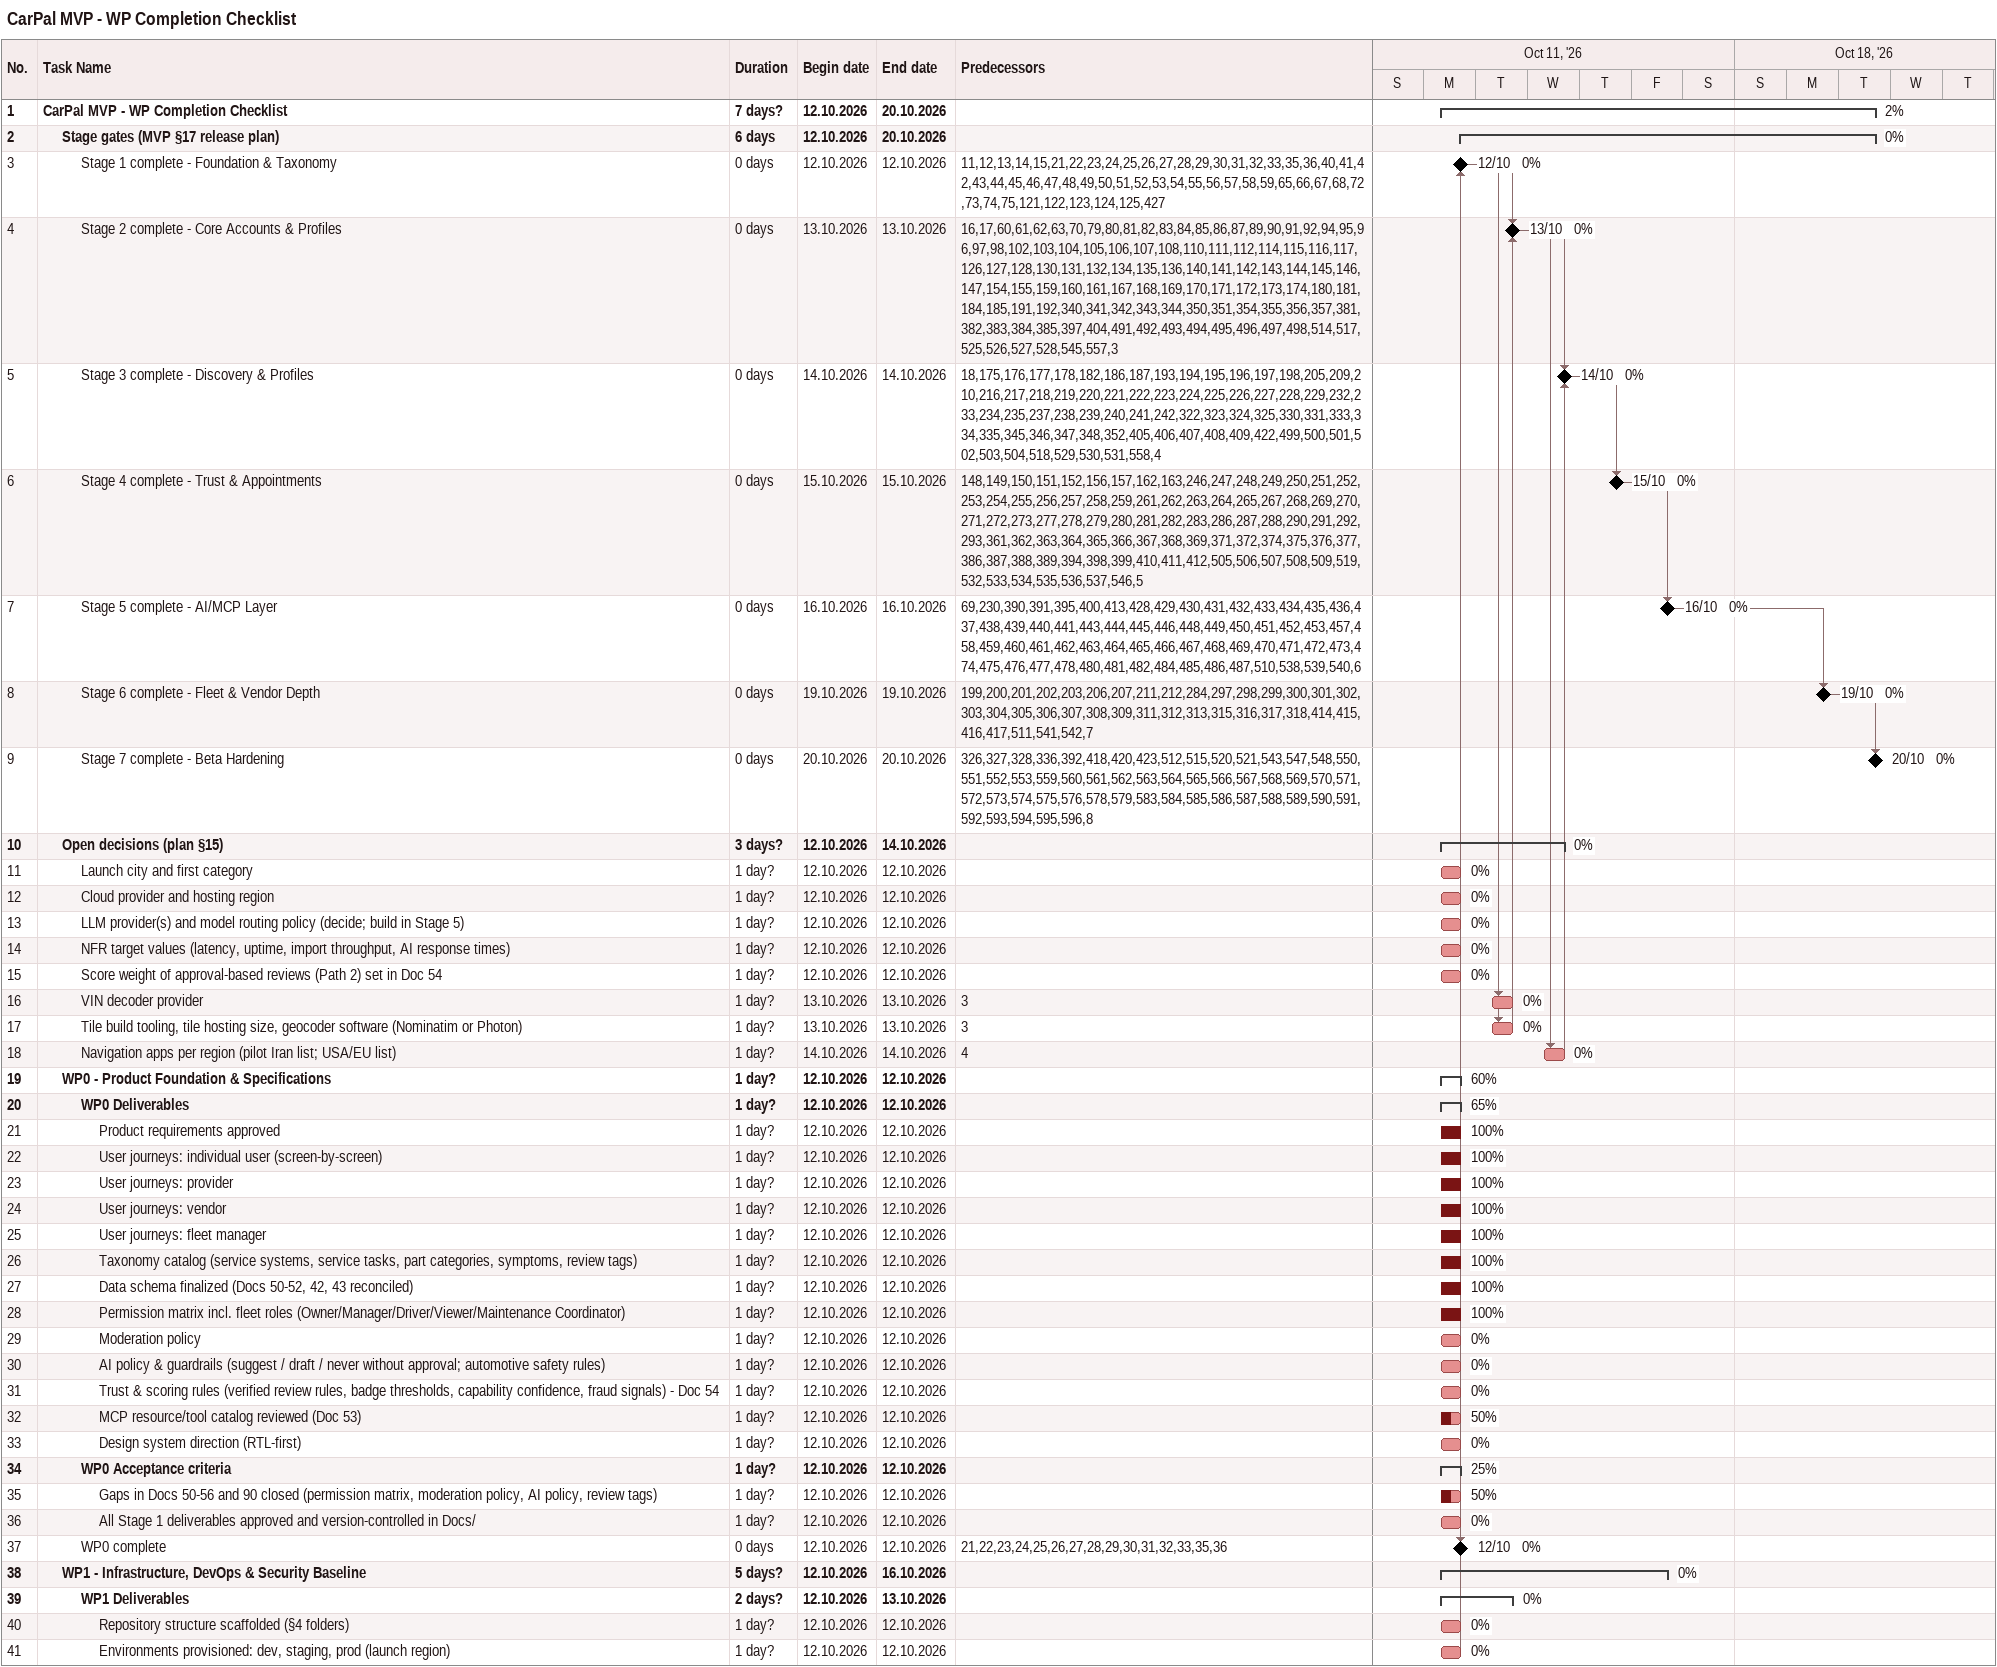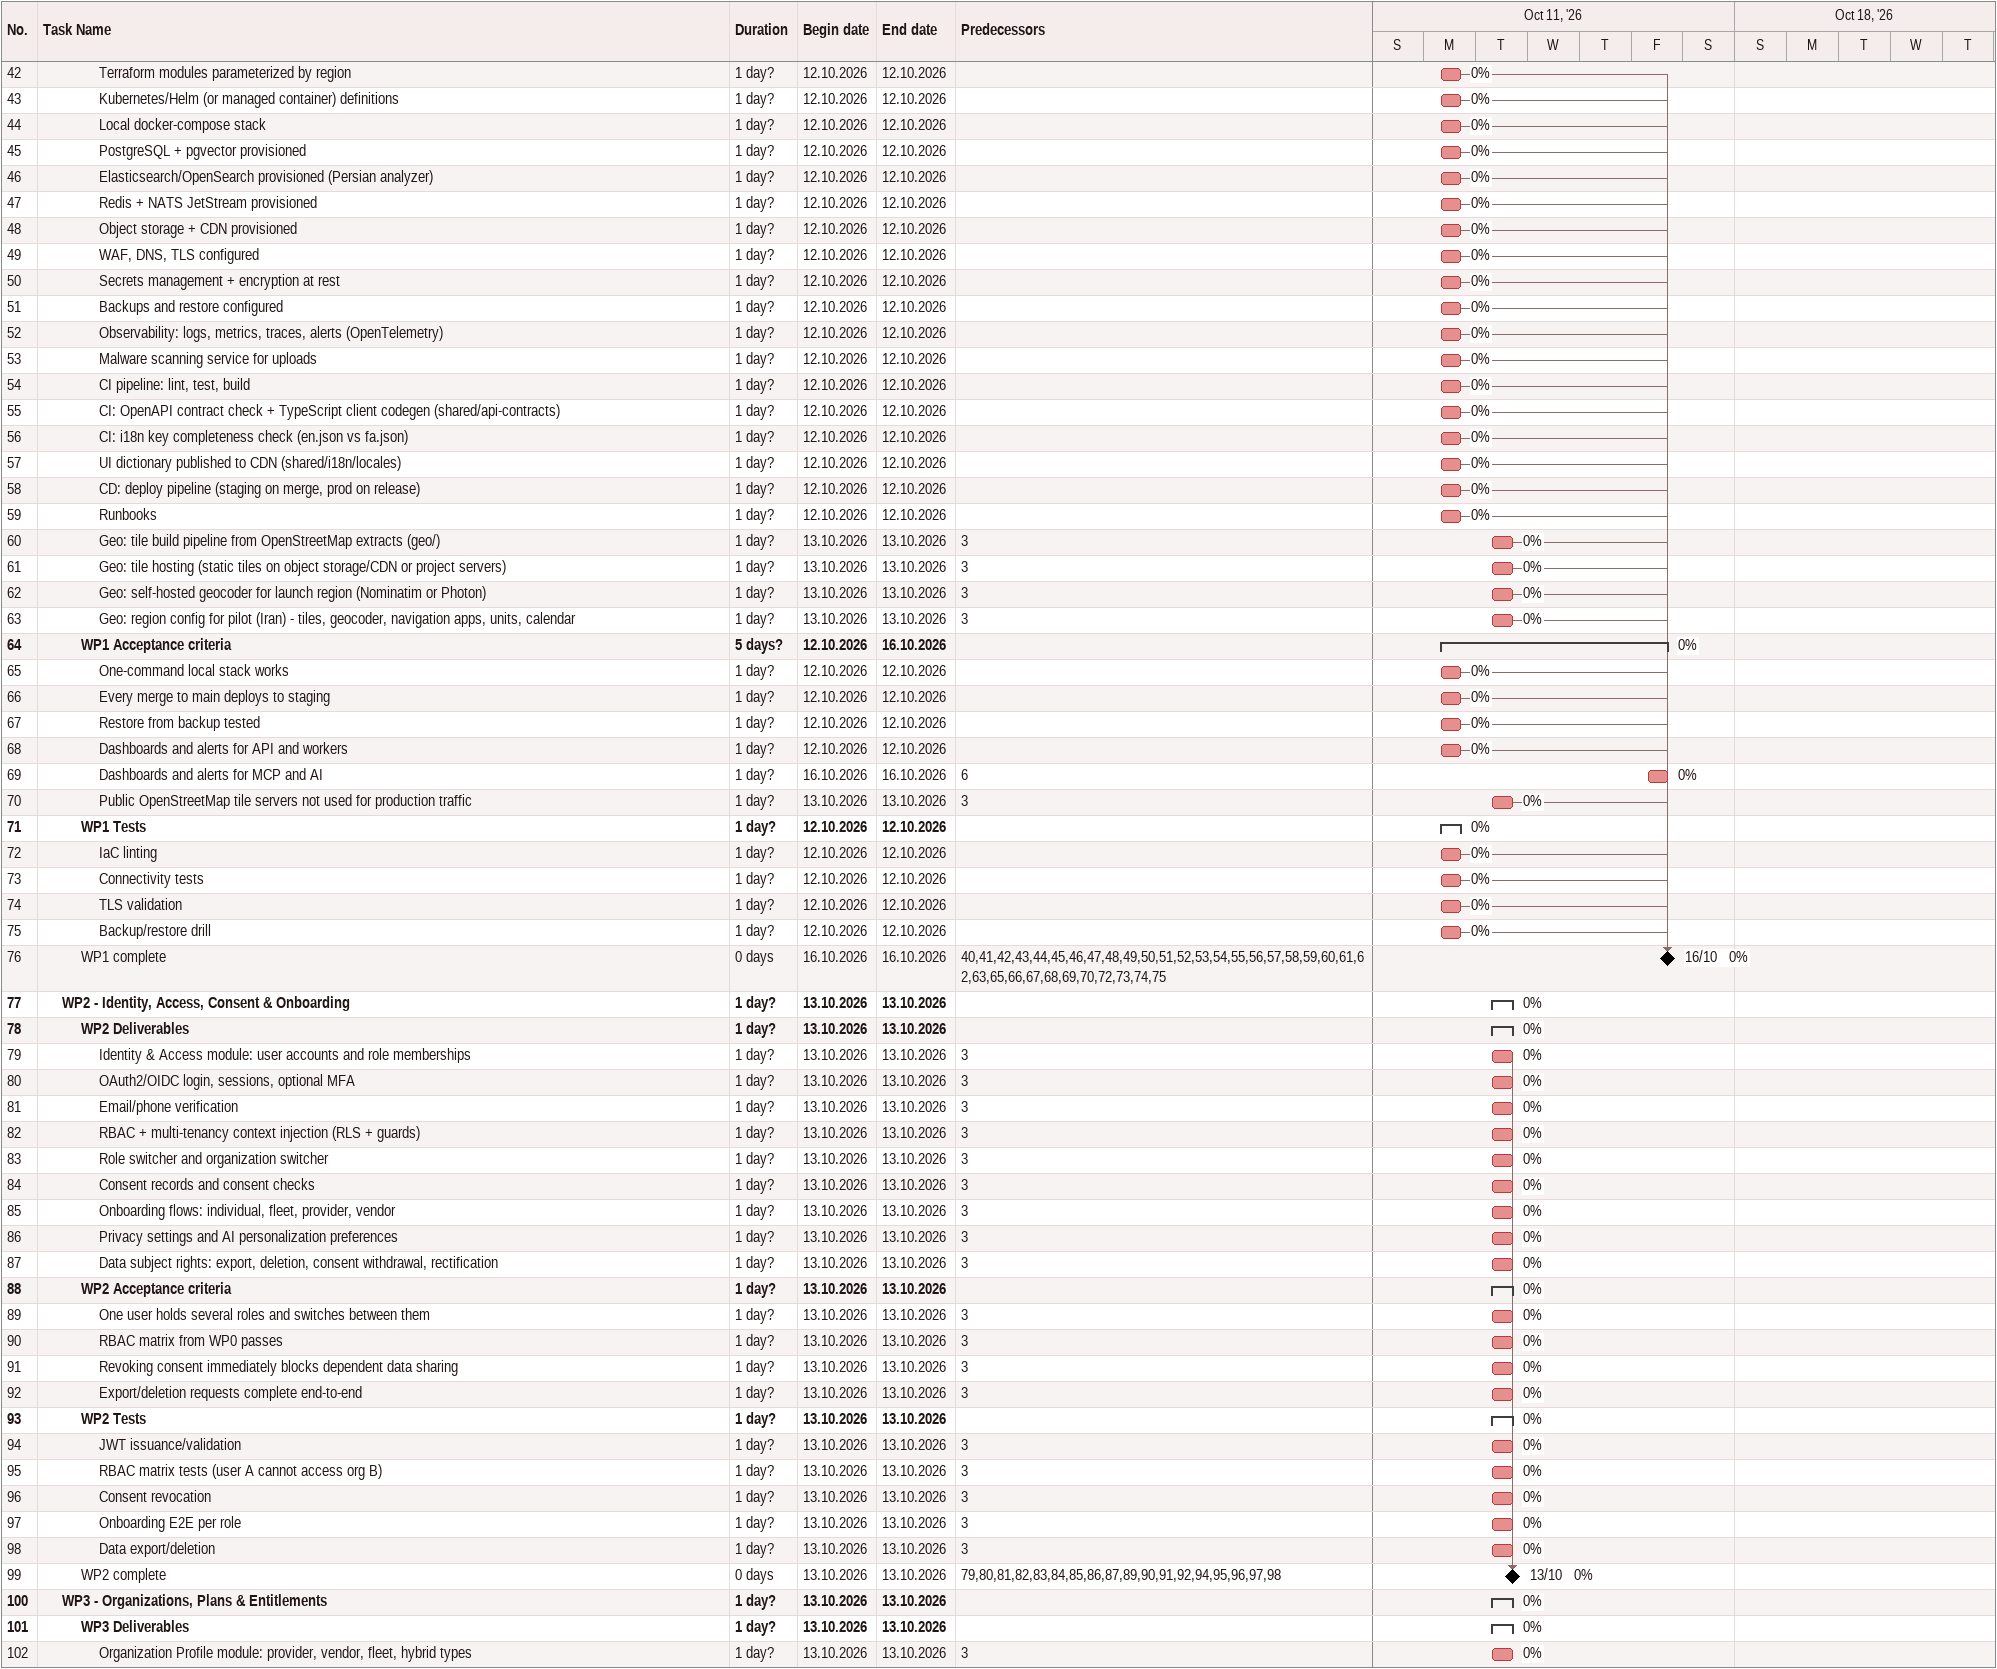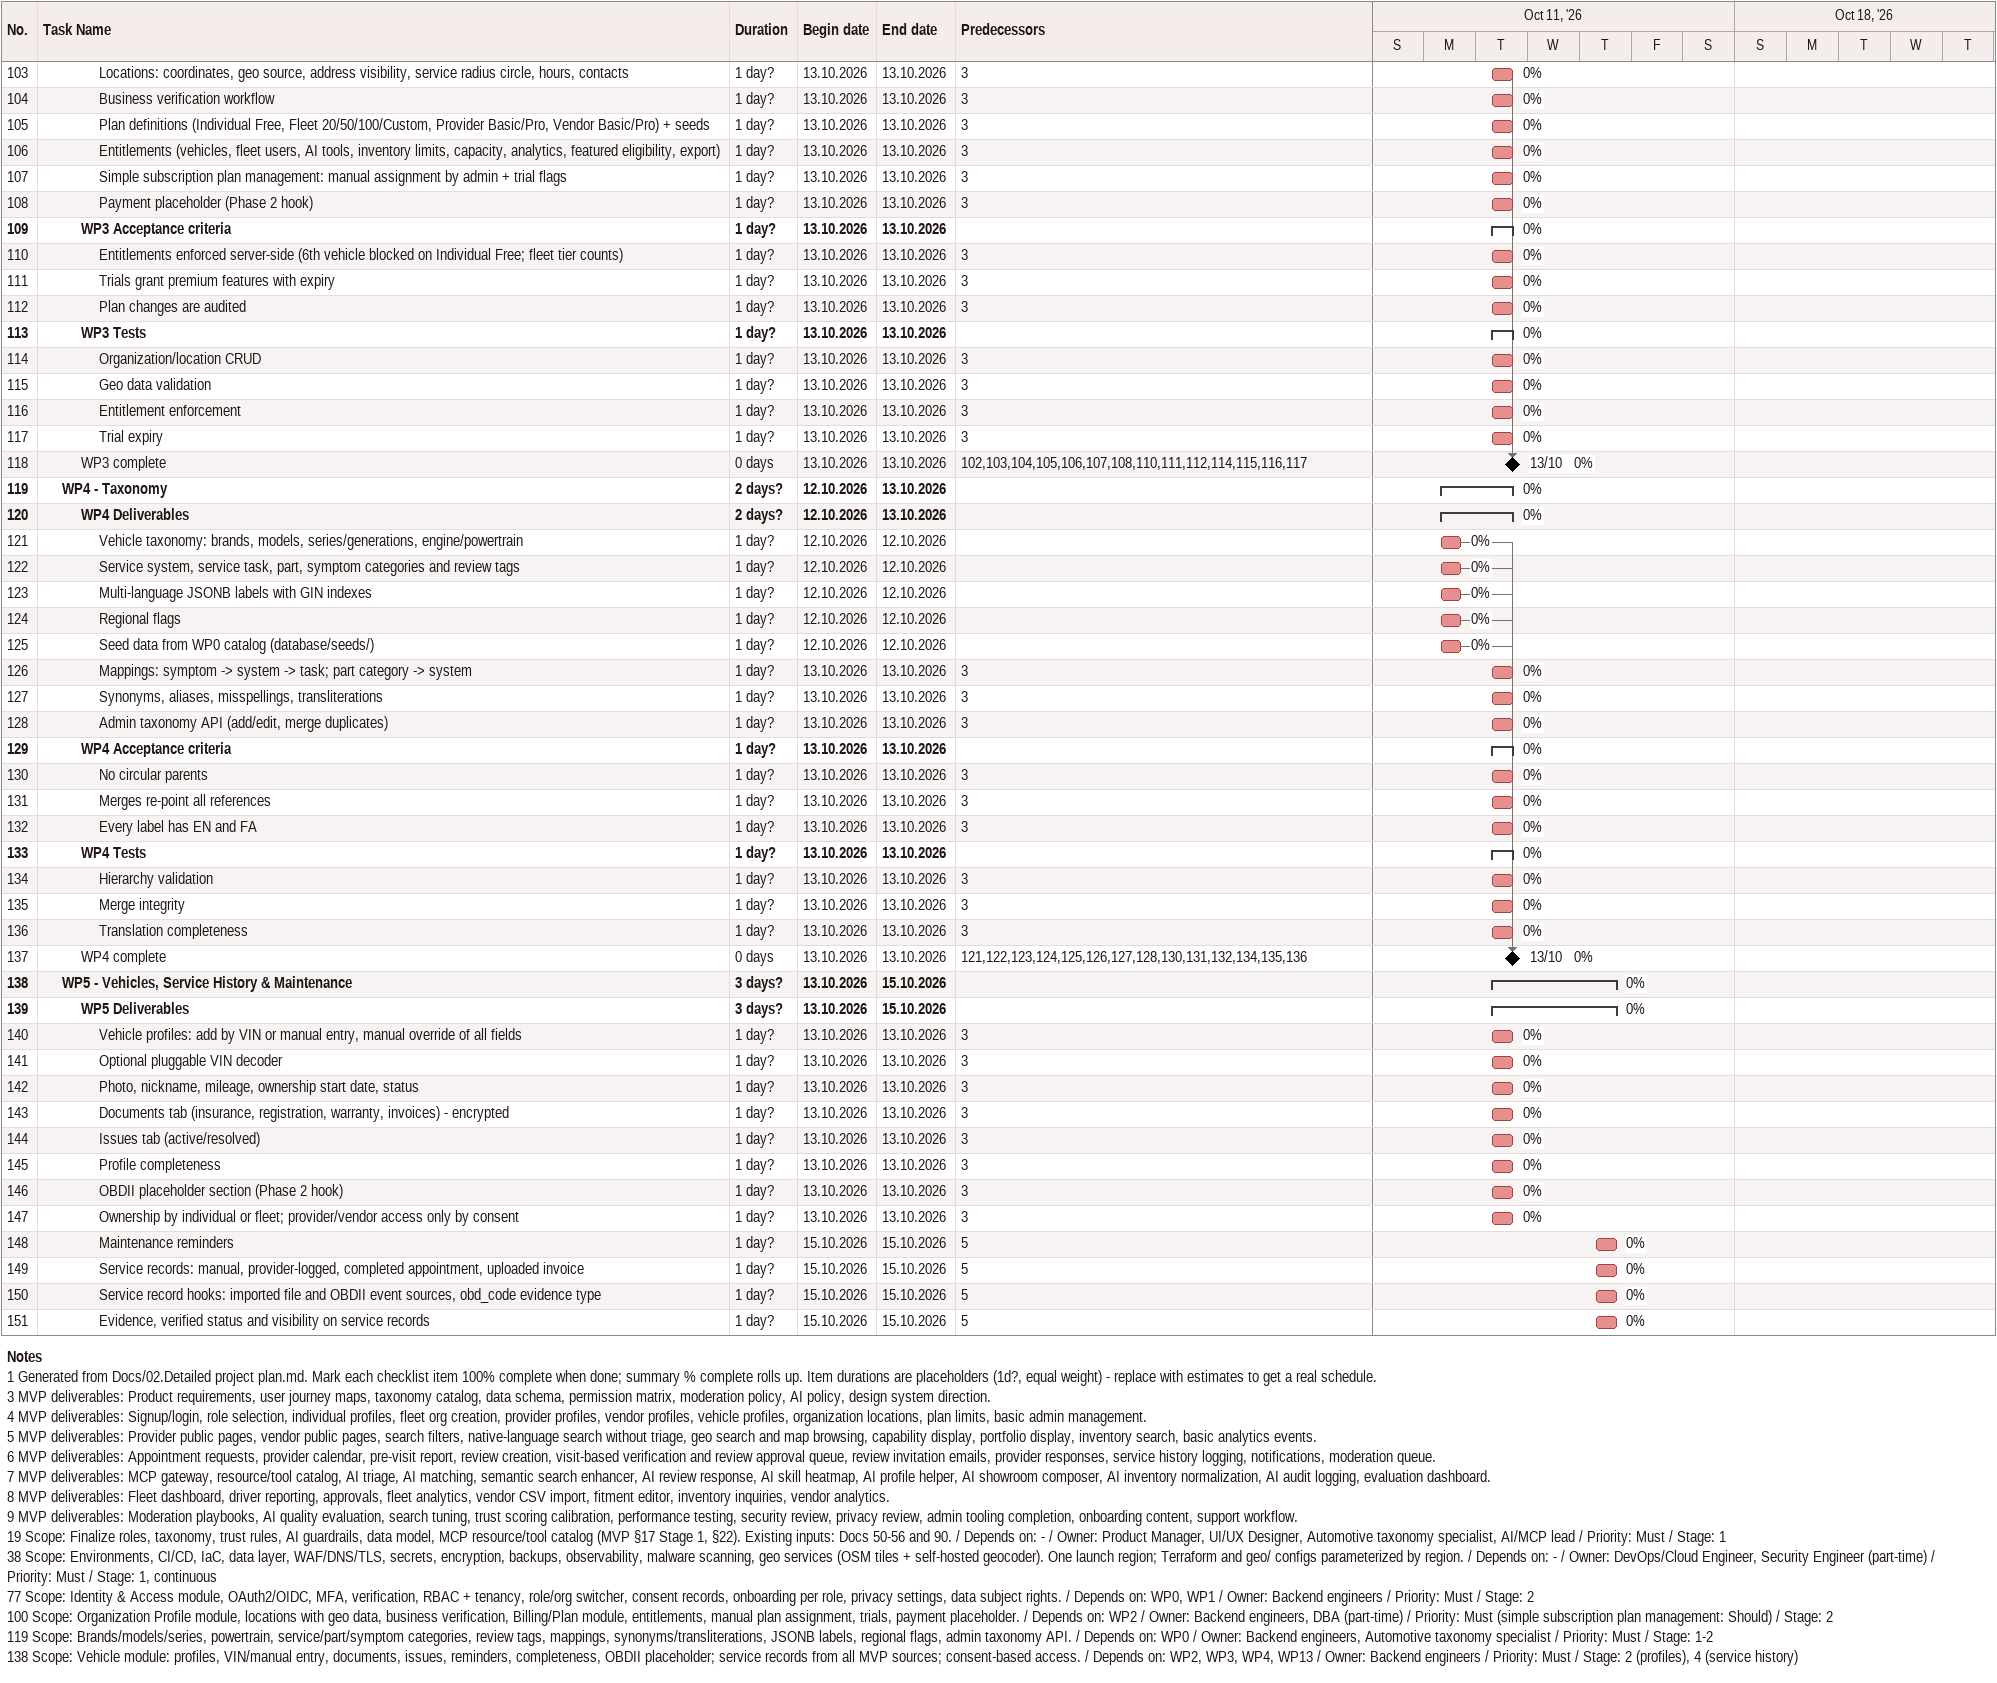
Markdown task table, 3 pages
CarPal MVP - WP Completion Checklist

| ID | Level | Task | Duration | Start | Finish | Predecessors | % complete |
|---|---|---|---|---|---|---|---|
| 1 | 1 | **CarPal MVP - WP Completion Checklist** | 7d? | 2026-10-12 | 2026-10-20 |  | 2 |
| 2 | 2 | **Stage gates (MVP §17 release plan)** | 6d | 2026-10-12 | 2026-10-20 |  | 0 |
| 3 | 3 | Stage 1 complete - Foundation & Taxonomy | 0d | 2026-10-12 | 2026-10-12 | 11, 12, 13, 14, 15, 21, 22, 23, 24, 25, 26, 27, 28, 29, 30, 31, 32, 33, 35, 36, 40, 41, 42, 43, 44, 45, 46, 47, 48, 49, 50, 51, 52, 53, 54, 55, 56, 57, 58, 59, 65, 66, 67, 68, 72, 73, 74, 75, 121, 122, 123, 124, 125, 427 | 0 |
| 4 | 3 | Stage 2 complete - Core Accounts & Profiles | 0d | 2026-10-13 | 2026-10-13 | 16, 17, 60, 61, 62, 63, 70, 79, 80, 81, 82, 83, 84, 85, 86, 87, 89, 90, 91, 92, 94, 95, 96, 97, 98, 102, 103, 104, 105, 106, 107, 108, 110, 111, 112, 114, 115, 116, 117, 126, 127, 128, 130, 131, 132, 134, 135, 136, 140, 141, 142, 143, 144, 145, 146, 147, 154, 155, 159, 160, 161, 167, 168, 169, 170, 171, 172, 173, 174, 180, 181, 184, 185, 191, 192, 340, 341, 342, 343, 344, 350, 351, 354, 355, 356, 357, 381, 382, 383, 384, 385, 397, 404, 491, 492, 493, 494, 495, 496, 497, 498, 514, 517, 525, 526, 527, 528, 545, 557, 3 | 0 |
| 5 | 3 | Stage 3 complete - Discovery & Profiles | 0d | 2026-10-14 | 2026-10-14 | 18, 175, 176, 177, 178, 182, 186, 187, 193, 194, 195, 196, 197, 198, 205, 209, 210, 216, 217, 218, 219, 220, 221, 222, 223, 224, 225, 226, 227, 228, 229, 232, 233, 234, 235, 237, 238, 239, 240, 241, 242, 322, 323, 324, 325, 330, 331, 333, 334, 335, 345, 346, 347, 348, 352, 405, 406, 407, 408, 409, 422, 499, 500, 501, 502, 503, 504, 518, 529, 530, 531, 558, 4 | 0 |
| 6 | 3 | Stage 4 complete - Trust & Appointments | 0d | 2026-10-15 | 2026-10-15 | 148, 149, 150, 151, 152, 156, 157, 162, 163, 246, 247, 248, 249, 250, 251, 252, 253, 254, 255, 256, 257, 258, 259, 261, 262, 263, 264, 265, 267, 268, 269, 270, 271, 272, 273, 277, 278, 279, 280, 281, 282, 283, 286, 287, 288, 290, 291, 292, 293, 361, 362, 363, 364, 365, 366, 367, 368, 369, 371, 372, 374, 375, 376, 377, 386, 387, 388, 389, 394, 398, 399, 410, 411, 412, 505, 506, 507, 508, 509, 519, 532, 533, 534, 535, 536, 537, 546, 5 | 0 |
| 7 | 3 | Stage 5 complete - AI/MCP Layer | 0d | 2026-10-16 | 2026-10-16 | 69, 230, 390, 391, 395, 400, 413, 428, 429, 430, 431, 432, 433, 434, 435, 436, 437, 438, 439, 440, 441, 443, 444, 445, 446, 448, 449, 450, 451, 452, 453, 457, 458, 459, 460, 461, 462, 463, 464, 465, 466, 467, 468, 469, 470, 471, 472, 473, 474, 475, 476, 477, 478, 480, 481, 482, 484, 485, 486, 487, 510, 538, 539, 540, 6 | 0 |
| 8 | 3 | Stage 6 complete - Fleet & Vendor Depth | 0d | 2026-10-19 | 2026-10-19 | 199, 200, 201, 202, 203, 206, 207, 211, 212, 284, 297, 298, 299, 300, 301, 302, 303, 304, 305, 306, 307, 308, 309, 311, 312, 313, 315, 316, 317, 318, 414, 415, 416, 417, 511, 541, 542, 7 | 0 |
| 9 | 3 | Stage 7 complete - Beta Hardening | 0d | 2026-10-20 | 2026-10-20 | 326, 327, 328, 336, 392, 418, 420, 423, 512, 515, 520, 521, 543, 547, 548, 550, 551, 552, 553, 559, 560, 561, 562, 563, 564, 565, 566, 567, 568, 569, 570, 571, 572, 573, 574, 575, 576, 578, 579, 583, 584, 585, 586, 587, 588, 589, 590, 591, 592, 593, 594, 595, 596, 8 | 0 |
| 10 | 2 | **Open decisions (plan §15)** | 3d? | 2026-10-12 | 2026-10-14 |  | 0 |
| 11 | 3 | Launch city and first category | 1d? | 2026-10-12 | 2026-10-12 |  | 0 |
| 12 | 3 | Cloud provider and hosting region | 1d? | 2026-10-12 | 2026-10-12 |  | 0 |
| 13 | 3 | LLM provider(s) and model routing policy (decide; build in Stage 5) | 1d? | 2026-10-12 | 2026-10-12 |  | 0 |
| 14 | 3 | NFR target values (latency, uptime, import throughput, AI response times) | 1d? | 2026-10-12 | 2026-10-12 |  | 0 |
| 15 | 3 | Score weight of approval-based reviews (Path 2) set in Doc 54 | 1d? | 2026-10-12 | 2026-10-12 |  | 0 |
| 16 | 3 | VIN decoder provider | 1d? | 2026-10-13 | 2026-10-13 | 3 | 0 |
| 17 | 3 | Tile build tooling, tile hosting size, geocoder software (Nominatim or Photon) | 1d? | 2026-10-13 | 2026-10-13 | 3 | 0 |
| 18 | 3 | Navigation apps per region (pilot Iran list; USA/EU list) | 1d? | 2026-10-14 | 2026-10-14 | 4 | 0 |
| 19 | 2 | **WP0 - Product Foundation & Specifications** | 1d? | 2026-10-12 | 2026-10-12 |  | 60 |
| 20 | 3 | **WP0 Deliverables** | 1d? | 2026-10-12 | 2026-10-12 |  | 65 |
| 21 | 4 | Product requirements approved | 1d? | 2026-10-12 | 2026-10-12 |  | 100 |
| 22 | 4 | User journeys: individual user (screen-by-screen) | 1d? | 2026-10-12 | 2026-10-12 |  | 100 |
| 23 | 4 | User journeys: provider | 1d? | 2026-10-12 | 2026-10-12 |  | 100 |
| 24 | 4 | User journeys: vendor | 1d? | 2026-10-12 | 2026-10-12 |  | 100 |
| 25 | 4 | User journeys: fleet manager | 1d? | 2026-10-12 | 2026-10-12 |  | 100 |
| 26 | 4 | Taxonomy catalog (service systems, service tasks, part categories, symptoms, review tags) | 1d? | 2026-10-12 | 2026-10-12 |  | 100 |
| 27 | 4 | Data schema finalized (Docs 50-52, 42, 43 reconciled) | 1d? | 2026-10-12 | 2026-10-12 |  | 100 |
| 28 | 4 | Permission matrix incl. fleet roles (Owner/Manager/Driver/Viewer/Maintenance Coordinator) | 1d? | 2026-10-12 | 2026-10-12 |  | 100 |
| 29 | 4 | Moderation policy | 1d? | 2026-10-12 | 2026-10-12 |  | 0 |
| 30 | 4 | AI policy & guardrails (suggest / draft / never without approval; automotive safety rules) | 1d? | 2026-10-12 | 2026-10-12 |  | 0 |
| 31 | 4 | Trust & scoring rules (verified review rules, badge thresholds, capability confidence, fraud signals) - Doc 54 | 1d? | 2026-10-12 | 2026-10-12 |  | 0 |
| 32 | 4 | MCP resource/tool catalog reviewed (Doc 53) | 1d? | 2026-10-12 | 2026-10-12 |  | 50 |
| 33 | 4 | Design system direction (RTL-first) | 1d? | 2026-10-12 | 2026-10-12 |  | 0 |
| 34 | 3 | **WP0 Acceptance criteria** | 1d? | 2026-10-12 | 2026-10-12 |  | 25 |
| 35 | 4 | Gaps in Docs 50-56 and 90 closed (permission matrix, moderation policy, AI policy, review tags) | 1d? | 2026-10-12 | 2026-10-12 |  | 50 |
| 36 | 4 | All Stage 1 deliverables approved and version-controlled in Docs/ | 1d? | 2026-10-12 | 2026-10-12 |  | 0 |
| 37 | 3 | WP0 complete | 0d | 2026-10-12 | 2026-10-12 | 21, 22, 23, 24, 25, 26, 27, 28, 29, 30, 31, 32, 33, 35, 36 | 0 |
| 38 | 2 | **WP1 - Infrastructure, DevOps & Security Baseline** | 5d? | 2026-10-12 | 2026-10-16 |  | 0 |
| 39 | 3 | **WP1 Deliverables** | 2d? | 2026-10-12 | 2026-10-13 |  | 0 |
| 40 | 4 | Repository structure scaffolded (§4 folders) | 1d? | 2026-10-12 | 2026-10-12 |  | 0 |
| 41 | 4 | Environments provisioned: dev, staging, prod (launch region) | 1d? | 2026-10-12 | 2026-10-12 |  | 0 |
| 42 | 4 | Terraform modules parameterized by region | 1d? | 2026-10-12 | 2026-10-12 |  | 0 |
| 43 | 4 | Kubernetes/Helm (or managed container) definitions | 1d? | 2026-10-12 | 2026-10-12 |  | 0 |
| 44 | 4 | Local docker-compose stack | 1d? | 2026-10-12 | 2026-10-12 |  | 0 |
| 45 | 4 | PostgreSQL + pgvector provisioned | 1d? | 2026-10-12 | 2026-10-12 |  | 0 |
| 46 | 4 | Elasticsearch/OpenSearch provisioned (Persian analyzer) | 1d? | 2026-10-12 | 2026-10-12 |  | 0 |
| 47 | 4 | Redis + NATS JetStream provisioned | 1d? | 2026-10-12 | 2026-10-12 |  | 0 |
| 48 | 4 | Object storage + CDN provisioned | 1d? | 2026-10-12 | 2026-10-12 |  | 0 |
| 49 | 4 | WAF, DNS, TLS configured | 1d? | 2026-10-12 | 2026-10-12 |  | 0 |
| 50 | 4 | Secrets management + encryption at rest | 1d? | 2026-10-12 | 2026-10-12 |  | 0 |
| 51 | 4 | Backups and restore configured | 1d? | 2026-10-12 | 2026-10-12 |  | 0 |
| 52 | 4 | Observability: logs, metrics, traces, alerts (OpenTelemetry) | 1d? | 2026-10-12 | 2026-10-12 |  | 0 |
| 53 | 4 | Malware scanning service for uploads | 1d? | 2026-10-12 | 2026-10-12 |  | 0 |
| 54 | 4 | CI pipeline: lint, test, build | 1d? | 2026-10-12 | 2026-10-12 |  | 0 |
| 55 | 4 | CI: OpenAPI contract check + TypeScript client codegen (shared/api-contracts) | 1d? | 2026-10-12 | 2026-10-12 |  | 0 |
| 56 | 4 | CI: i18n key completeness check (en.json vs fa.json) | 1d? | 2026-10-12 | 2026-10-12 |  | 0 |
| 57 | 4 | UI dictionary published to CDN (shared/i18n/locales) | 1d? | 2026-10-12 | 2026-10-12 |  | 0 |
| 58 | 4 | CD: deploy pipeline (staging on merge, prod on release) | 1d? | 2026-10-12 | 2026-10-12 |  | 0 |
| 59 | 4 | Runbooks | 1d? | 2026-10-12 | 2026-10-12 |  | 0 |
| 60 | 4 | Geo: tile build pipeline from OpenStreetMap extracts (geo/) | 1d? | 2026-10-13 | 2026-10-13 | 3 | 0 |
| 61 | 4 | Geo: tile hosting (static tiles on object storage/CDN or project servers) | 1d? | 2026-10-13 | 2026-10-13 | 3 | 0 |
| 62 | 4 | Geo: self-hosted geocoder for launch region (Nominatim or Photon) | 1d? | 2026-10-13 | 2026-10-13 | 3 | 0 |
| 63 | 4 | Geo: region config for pilot (Iran) - tiles, geocoder, navigation apps, units, calendar | 1d? | 2026-10-13 | 2026-10-13 | 3 | 0 |
| 64 | 3 | **WP1 Acceptance criteria** | 5d? | 2026-10-12 | 2026-10-16 |  | 0 |
| 65 | 4 | One-command local stack works | 1d? | 2026-10-12 | 2026-10-12 |  | 0 |
| 66 | 4 | Every merge to main deploys to staging | 1d? | 2026-10-12 | 2026-10-12 |  | 0 |
| 67 | 4 | Restore from backup tested | 1d? | 2026-10-12 | 2026-10-12 |  | 0 |
| 68 | 4 | Dashboards and alerts for API and workers | 1d? | 2026-10-12 | 2026-10-12 |  | 0 |
| 69 | 4 | Dashboards and alerts for MCP and AI | 1d? | 2026-10-16 | 2026-10-16 | 6 | 0 |
| 70 | 4 | Public OpenStreetMap tile servers not used for production traffic | 1d? | 2026-10-13 | 2026-10-13 | 3 | 0 |
| 71 | 3 | **WP1 Tests** | 1d? | 2026-10-12 | 2026-10-12 |  | 0 |
| 72 | 4 | IaC linting | 1d? | 2026-10-12 | 2026-10-12 |  | 0 |
| 73 | 4 | Connectivity tests | 1d? | 2026-10-12 | 2026-10-12 |  | 0 |
| 74 | 4 | TLS validation | 1d? | 2026-10-12 | 2026-10-12 |  | 0 |
| 75 | 4 | Backup/restore drill | 1d? | 2026-10-12 | 2026-10-12 |  | 0 |
| 76 | 3 | WP1 complete | 0d | 2026-10-16 | 2026-10-16 | 40, 41, 42, 43, 44, 45, 46, 47, 48, 49, 50, 51, 52, 53, 54, 55, 56, 57, 58, 59, 60, 61, 62, 63, 65, 66, 67, 68, 69, 70, 72, 73, 74, 75 | 0 |
| 77 | 2 | **WP2 - Identity, Access, Consent & Onboarding** | 1d? | 2026-10-13 | 2026-10-13 |  | 0 |
| 78 | 3 | **WP2 Deliverables** | 1d? | 2026-10-13 | 2026-10-13 |  | 0 |
| 79 | 4 | Identity & Access module: user accounts and role memberships | 1d? | 2026-10-13 | 2026-10-13 | 3 | 0 |
| 80 | 4 | OAuth2/OIDC login, sessions, optional MFA | 1d? | 2026-10-13 | 2026-10-13 | 3 | 0 |
| 81 | 4 | Email/phone verification | 1d? | 2026-10-13 | 2026-10-13 | 3 | 0 |
| 82 | 4 | RBAC + multi-tenancy context injection (RLS + guards) | 1d? | 2026-10-13 | 2026-10-13 | 3 | 0 |
| 83 | 4 | Role switcher and organization switcher | 1d? | 2026-10-13 | 2026-10-13 | 3 | 0 |
| 84 | 4 | Consent records and consent checks | 1d? | 2026-10-13 | 2026-10-13 | 3 | 0 |
| 85 | 4 | Onboarding flows: individual, fleet, provider, vendor | 1d? | 2026-10-13 | 2026-10-13 | 3 | 0 |
| 86 | 4 | Privacy settings and AI personalization preferences | 1d? | 2026-10-13 | 2026-10-13 | 3 | 0 |
| 87 | 4 | Data subject rights: export, deletion, consent withdrawal, rectification | 1d? | 2026-10-13 | 2026-10-13 | 3 | 0 |
| 88 | 3 | **WP2 Acceptance criteria** | 1d? | 2026-10-13 | 2026-10-13 |  | 0 |
| 89 | 4 | One user holds several roles and switches between them | 1d? | 2026-10-13 | 2026-10-13 | 3 | 0 |
| 90 | 4 | RBAC matrix from WP0 passes | 1d? | 2026-10-13 | 2026-10-13 | 3 | 0 |
| 91 | 4 | Revoking consent immediately blocks dependent data sharing | 1d? | 2026-10-13 | 2026-10-13 | 3 | 0 |
| 92 | 4 | Export/deletion requests complete end-to-end | 1d? | 2026-10-13 | 2026-10-13 | 3 | 0 |
| 93 | 3 | **WP2 Tests** | 1d? | 2026-10-13 | 2026-10-13 |  | 0 |
| 94 | 4 | JWT issuance/validation | 1d? | 2026-10-13 | 2026-10-13 | 3 | 0 |
| 95 | 4 | RBAC matrix tests (user A cannot access org B) | 1d? | 2026-10-13 | 2026-10-13 | 3 | 0 |
| 96 | 4 | Consent revocation | 1d? | 2026-10-13 | 2026-10-13 | 3 | 0 |
| 97 | 4 | Onboarding E2E per role | 1d? | 2026-10-13 | 2026-10-13 | 3 | 0 |
| 98 | 4 | Data export/deletion | 1d? | 2026-10-13 | 2026-10-13 | 3 | 0 |
| 99 | 3 | WP2 complete | 0d | 2026-10-13 | 2026-10-13 | 79, 80, 81, 82, 83, 84, 85, 86, 87, 89, 90, 91, 92, 94, 95, 96, 97, 98 | 0 |
| 100 | 2 | **WP3 - Organizations, Plans & Entitlements** | 1d? | 2026-10-13 | 2026-10-13 |  | 0 |
| 101 | 3 | **WP3 Deliverables** | 1d? | 2026-10-13 | 2026-10-13 |  | 0 |
| 102 | 4 | Organization Profile module: provider, vendor, fleet, hybrid types | 1d? | 2026-10-13 | 2026-10-13 | 3 | 0 |
| 103 | 4 | Locations: coordinates, geo source, address visibility, service radius circle, hours, contacts | 1d? | 2026-10-13 | 2026-10-13 | 3 | 0 |
| 104 | 4 | Business verification workflow | 1d? | 2026-10-13 | 2026-10-13 | 3 | 0 |
| 105 | 4 | Plan definitions (Individual Free, Fleet 20/50/100/Custom, Provider Basic/Pro, Vendor Basic/Pro) + seeds | 1d? | 2026-10-13 | 2026-10-13 | 3 | 0 |
| 106 | 4 | Entitlements (vehicles, fleet users, AI tools, inventory limits, capacity, analytics, featured eligibility, export) | 1d? | 2026-10-13 | 2026-10-13 | 3 | 0 |
| 107 | 4 | Simple subscription plan management: manual assignment by admin + trial flags | 1d? | 2026-10-13 | 2026-10-13 | 3 | 0 |
| 108 | 4 | Payment placeholder (Phase 2 hook) | 1d? | 2026-10-13 | 2026-10-13 | 3 | 0 |
| 109 | 3 | **WP3 Acceptance criteria** | 1d? | 2026-10-13 | 2026-10-13 |  | 0 |
| 110 | 4 | Entitlements enforced server-side (6th vehicle blocked on Individual Free; fleet tier counts) | 1d? | 2026-10-13 | 2026-10-13 | 3 | 0 |
| 111 | 4 | Trials grant premium features with expiry | 1d? | 2026-10-13 | 2026-10-13 | 3 | 0 |
| 112 | 4 | Plan changes are audited | 1d? | 2026-10-13 | 2026-10-13 | 3 | 0 |
| 113 | 3 | **WP3 Tests** | 1d? | 2026-10-13 | 2026-10-13 |  | 0 |
| 114 | 4 | Organization/location CRUD | 1d? | 2026-10-13 | 2026-10-13 | 3 | 0 |
| 115 | 4 | Geo data validation | 1d? | 2026-10-13 | 2026-10-13 | 3 | 0 |
| 116 | 4 | Entitlement enforcement | 1d? | 2026-10-13 | 2026-10-13 | 3 | 0 |
| 117 | 4 | Trial expiry | 1d? | 2026-10-13 | 2026-10-13 | 3 | 0 |
| 118 | 3 | WP3 complete | 0d | 2026-10-13 | 2026-10-13 | 102, 103, 104, 105, 106, 107, 108, 110, 111, 112, 114, 115, 116, 117 | 0 |
| 119 | 2 | **WP4 - Taxonomy** | 2d? | 2026-10-12 | 2026-10-13 |  | 0 |
| 120 | 3 | **WP4 Deliverables** | 2d? | 2026-10-12 | 2026-10-13 |  | 0 |
| 121 | 4 | Vehicle taxonomy: brands, models, series/generations, engine/powertrain | 1d? | 2026-10-12 | 2026-10-12 |  | 0 |
| 122 | 4 | Service system, service task, part, symptom categories and review tags | 1d? | 2026-10-12 | 2026-10-12 |  | 0 |
| 123 | 4 | Multi-language JSONB labels with GIN indexes | 1d? | 2026-10-12 | 2026-10-12 |  | 0 |
| 124 | 4 | Regional flags | 1d? | 2026-10-12 | 2026-10-12 |  | 0 |
| 125 | 4 | Seed data from WP0 catalog (database/seeds/) | 1d? | 2026-10-12 | 2026-10-12 |  | 0 |
| 126 | 4 | Mappings: symptom -> system -> task; part category -> system | 1d? | 2026-10-13 | 2026-10-13 | 3 | 0 |
| 127 | 4 | Synonyms, aliases, misspellings, transliterations | 1d? | 2026-10-13 | 2026-10-13 | 3 | 0 |
| 128 | 4 | Admin taxonomy API (add/edit, merge duplicates) | 1d? | 2026-10-13 | 2026-10-13 | 3 | 0 |
| 129 | 3 | **WP4 Acceptance criteria** | 1d? | 2026-10-13 | 2026-10-13 |  | 0 |
| 130 | 4 | No circular parents | 1d? | 2026-10-13 | 2026-10-13 | 3 | 0 |
| 131 | 4 | Merges re-point all references | 1d? | 2026-10-13 | 2026-10-13 | 3 | 0 |
| 132 | 4 | Every label has EN and FA | 1d? | 2026-10-13 | 2026-10-13 | 3 | 0 |
| 133 | 3 | **WP4 Tests** | 1d? | 2026-10-13 | 2026-10-13 |  | 0 |
| 134 | 4 | Hierarchy validation | 1d? | 2026-10-13 | 2026-10-13 | 3 | 0 |
| 135 | 4 | Merge integrity | 1d? | 2026-10-13 | 2026-10-13 | 3 | 0 |
| 136 | 4 | Translation completeness | 1d? | 2026-10-13 | 2026-10-13 | 3 | 0 |
| 137 | 3 | WP4 complete | 0d | 2026-10-13 | 2026-10-13 | 121, 122, 123, 124, 125, 126, 127, 128, 130, 131, 132, 134, 135, 136 | 0 |
| 138 | 2 | **WP5 - Vehicles, Service History & Maintenance** | 3d? | 2026-10-13 | 2026-10-15 |  | 0 |
| 139 | 3 | **WP5 Deliverables** | 3d? | 2026-10-13 | 2026-10-15 |  | 0 |
| 140 | 4 | Vehicle profiles: add by VIN or manual entry, manual override of all fields | 1d? | 2026-10-13 | 2026-10-13 | 3 | 0 |
| 141 | 4 | Optional pluggable VIN decoder | 1d? | 2026-10-13 | 2026-10-13 | 3 | 0 |
| 142 | 4 | Photo, nickname, mileage, ownership start date, status | 1d? | 2026-10-13 | 2026-10-13 | 3 | 0 |
| 143 | 4 | Documents tab (insurance, registration, warranty, invoices) - encrypted | 1d? | 2026-10-13 | 2026-10-13 | 3 | 0 |
| 144 | 4 | Issues tab (active/resolved) | 1d? | 2026-10-13 | 2026-10-13 | 3 | 0 |
| 145 | 4 | Profile completeness | 1d? | 2026-10-13 | 2026-10-13 | 3 | 0 |
| 146 | 4 | OBDII placeholder section (Phase 2 hook) | 1d? | 2026-10-13 | 2026-10-13 | 3 | 0 |
| 147 | 4 | Ownership by individual or fleet; provider/vendor access only by consent | 1d? | 2026-10-13 | 2026-10-13 | 3 | 0 |
| 148 | 4 | Maintenance reminders | 1d? | 2026-10-15 | 2026-10-15 | 5 | 0 |
| 149 | 4 | Service records: manual, provider-logged, completed appointment, uploaded invoice | 1d? | 2026-10-15 | 2026-10-15 | 5 | 0 |
| 150 | 4 | Service record hooks: imported file and OBDII event sources, obd_code evidence type | 1d? | 2026-10-15 | 2026-10-15 | 5 | 0 |
| 151 | 4 | Evidence, verified status and visibility on service records | 1d? | 2026-10-15 | 2026-10-15 | 5 | 0 |

Notes
- 1: Generated from Docs/02.Detailed project plan.md. Mark each checklist item 100% complete when done; summary % complete rolls up. Item durations are placeholders (1d?, equal weight) - replace with estimates to get a real schedule.
- 3: MVP deliverables: Product requirements, user journey maps, taxonomy catalog, data schema, permission matrix, moderation policy, AI policy, design system direction.
- 4: MVP deliverables: Signup/login, role selection, individual profiles, fleet org creation, provider profiles, vendor profiles, vehicle profiles, organization locations, plan limits, basic admin management.
- 5: MVP deliverables: Provider public pages, vendor public pages, search filters, native-language search without triage, geo search and map browsing, capability display, portfolio display, inventory search, basic analytics events.
- 6: MVP deliverables: Appointment requests, provider calendar, pre-visit report, review creation, visit-based verification and review approval queue, review invitation emails, provider responses, service history logging, notifications, moderation queue.
- 7: MVP deliverables: MCP gateway, resource/tool catalog, AI triage, AI matching, semantic search enhancer, AI review response, AI skill heatmap, AI profile helper, AI showroom composer, AI inventory normalization, AI audit logging, evaluation dashboard.
- 8: MVP deliverables: Fleet dashboard, driver reporting, approvals, fleet analytics, vendor CSV import, fitment editor, inventory inquiries, vendor analytics.
- 9: MVP deliverables: Moderation playbooks, AI quality evaluation, search tuning, trust scoring calibration, performance testing, security review, privacy review, admin tooling completion, onboarding content, support workflow.
- 19: Scope: Finalize roles, taxonomy, trust rules, AI guardrails, data model, MCP resource/tool catalog (MVP §17 Stage 1, §22). Existing inputs: Docs 50-56 and 90. / Depends on: - / Owner: Product Manager, UI/UX Designer, Automotive taxonomy specialist, AI/MCP lead / Priority: Must / Stage: 1
- 38: Scope: Environments, CI/CD, IaC, data layer, WAF/DNS/TLS, secrets, encryption, backups, observability, malware scanning, geo services (OSM tiles + self-hosted geocoder). One launch region; Terraform and geo/ configs parameterized by region. / Depends on: - / Owner: DevOps/Cloud Engineer, Security Engineer (part-time) / Priority: Must / Stage: 1, continuous
- 77: Scope: Identity & Access module, OAuth2/OIDC, MFA, verification, RBAC + tenancy, role/org switcher, consent records, onboarding per role, privacy settings, data subject rights. / Depends on: WP0, WP1 / Owner: Backend engineers / Priority: Must / Stage: 2
- 100: Scope: Organization Profile module, locations with geo data, business verification, Billing/Plan module, entitlements, manual plan assignment, trials, payment placeholder. / Depends on: WP2 / Owner: Backend engineers, DBA (part-time) / Priority: Must (simple subscription plan management: Should) / Stage: 2
- 119: Scope: Brands/models/series, powertrain, service/part/symptom categories, review tags, mappings, synonyms/transliterations, JSONB labels, regional flags, admin taxonomy API. / Depends on: WP0 / Owner: Backend engineers, Automotive taxonomy specialist / Priority: Must / Stage: 1-2
- 138: Scope: Vehicle module: profiles, VIN/manual entry, documents, issues, reminders, completeness, OBDII placeholder; service records from all MVP sources; consent-based access. / Depends on: WP2, WP3, WP4, WP13 / Owner: Backend engineers / Priority: Must / Stage: 2 (profiles), 4 (service history)
